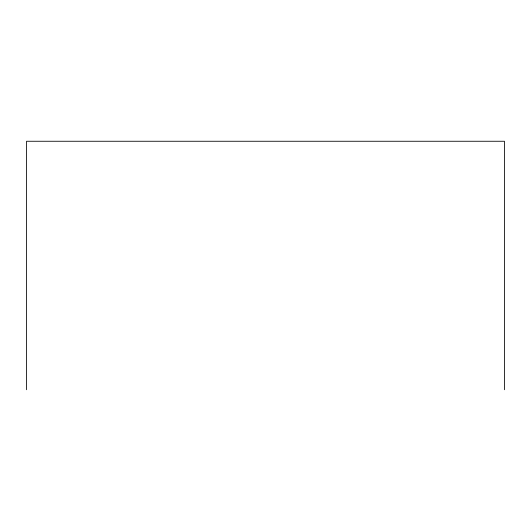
<?xml version="1.0" encoding="UTF-8"?>
<svg xmlns="http://www.w3.org/2000/svg" width="531" height="531" viewBox="0 0 531 531"><rect width="100%" height="100%" fill="white"/><g stroke="black" fill="none" stroke-linecap="round" stroke-linejoin="round"><path stroke-width="0.8" d="M504.45 389.741L504.45 141.259L26.55 141.259L26.55 389.741"/></g></svg>
